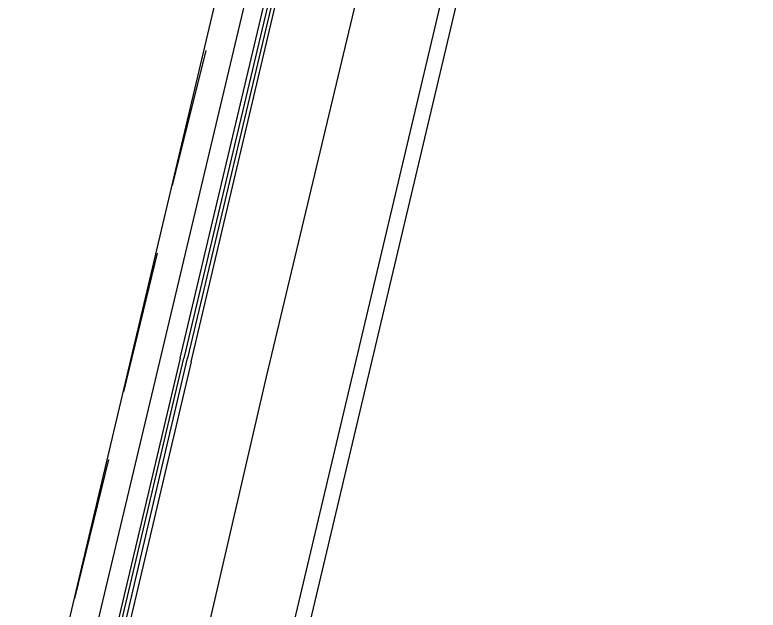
# Model space of a CAD drawing. Header units: feet. Extents: x -84 to 198, y -22 to 181.
# Drawn here: x 66.36 to 69, y 11.843 to 13.958 of the extents above; entities that cross this region are included whole.
import ezdxf

# ---------------------------------------------------------------- set-up
doc = ezdxf.new("R2010")
doc.units = ezdxf.units.FT
doc.layers.add('A-LINEA', color=7, linetype='CONTINUOUS')

msp = doc.modelspace()

# ---------------------------------------------------------------- linework, layer by layer
at = {"layer": 'A-LINEA'}
for p, q in [((66.9467, 9.8444), (69, 18.5244)), ((66.36, 10.9911), (68.1067, 18.3778)), ((67.12, 10.8178), (68.8667, 18.2044)), ((66.92, 13.3511), (67.04, 13.8311)), ((66.7467, 12.6178), (66.8667, 13.1111)), ((66.88, 12.7511), (66.4933, 11.1244)), ((66.5733, 11.8844), (66.6933, 12.3778))]:
    msp.add_line(p, q, dxfattribs=at)
for points in [[(66.9467, 12.7378), (67.3867, 14.5911), (67.4, 14.5911), (66.96, 12.7378)], [(66.9867, 12.7244), (67.4267, 14.5911), (67.4133, 14.5911), (66.9733, 12.7378)], [(67.3333, 14.5511), (67.3333, 14.5378), (67.3067, 14.5511), (66.88, 12.7511)], [(66.84, 10.8844), (67.2533, 12.6711), (67.68, 14.4578)], [(66.9467, 12.7378), (66.5467, 11.0444), (66.56, 11.0311), (66.56, 11.0444), (66.96, 12.7378)], [(66.9867, 12.7244), (66.5867, 11.0311), (66.5733, 11.0311), (66.9733, 12.7378)]]:
    msp.add_lwpolyline(points, dxfattribs=at)

doc.saveas('drawing.dxf')
